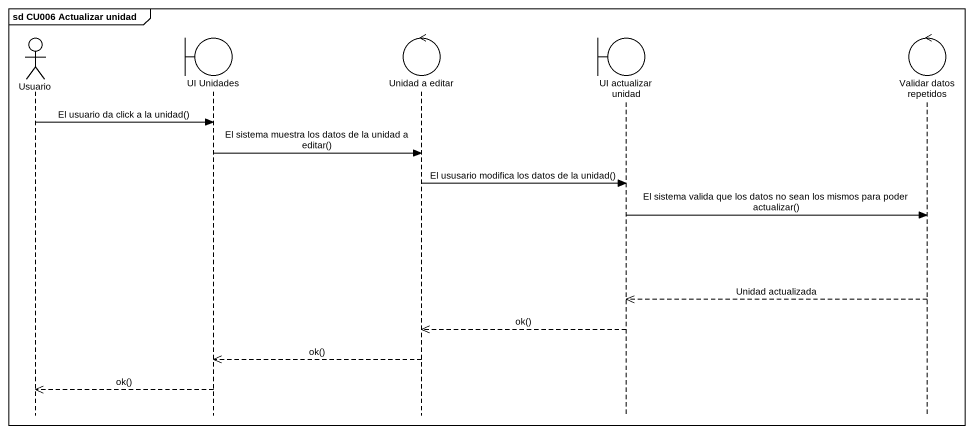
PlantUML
@startuml
mainframe sd CU006 Actualizar unidad
hide footbox
actor Usuario
boundary "UI Unidades" as UI_Unidades
control "Unidad a editar" as Unidad_a_editar
boundary "UI actualizar unidad" as UI_actualizar_unidad
control "Validar datos repetidos" as Validar_datos_repetidos

Usuario -> UI_Unidades : El usuario da click a la unidad()
UI_Unidades -> Unidad_a_editar : El sistema muestra los datos de la unidad a editar()
Unidad_a_editar -> UI_actualizar_unidad : El ususario modifica los datos de la unidad()
UI_actualizar_unidad -> Validar_datos_repetidos : El sistema valida que los datos no sean los mismos para poder actualizar()
Validar_datos_repetidos -->> UI_actualizar_unidad : Unidad actualizada
UI_actualizar_unidad -->> Unidad_a_editar : ok()
Unidad_a_editar -->> UI_Unidades : ok()
UI_Unidades -->> Usuario : ok()
@enduml
